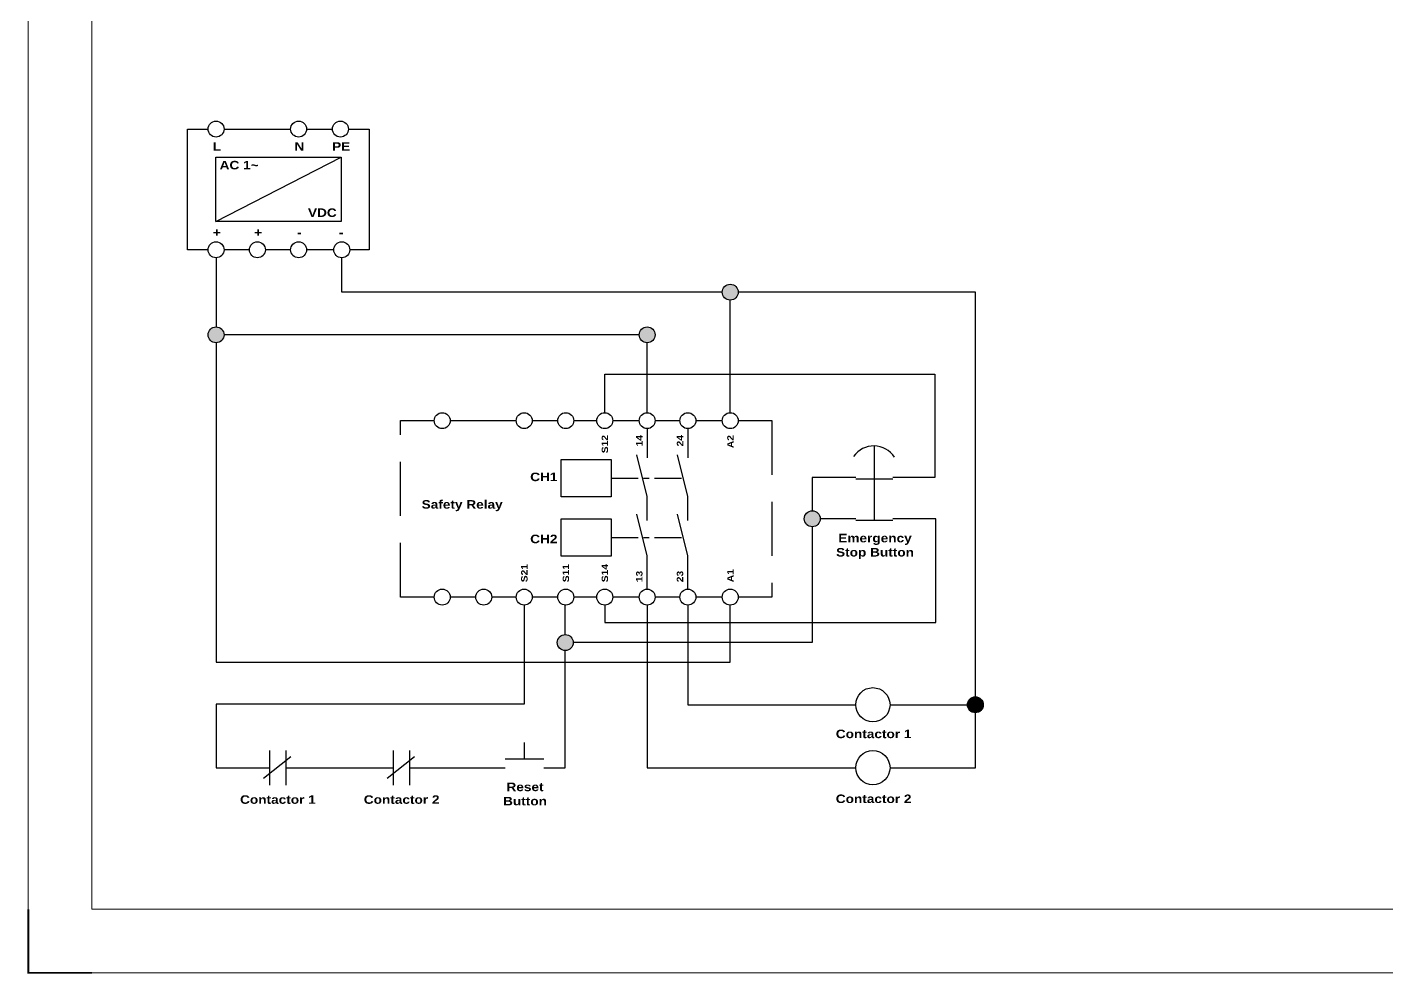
# Model space of a CAD drawing. Header units: centimetres. Extents: x -6233 to 67854, y 107 to 55669.
# Drawn here: x 110 to 3301, y 107 to 2329 of the extents above; entities that cross this region are included whole.
import ezdxf

# ---------------------------------------------------------------- set-up
doc = ezdxf.new("R2010")
doc.units = ezdxf.units.CM
doc.header["$LTSCALE"] = 25.4
doc.linetypes.add('CENTERX2', pattern=[4, 2.5, -0.5, 0.5, -0.5])
doc.linetypes.add('HIDDEN', pattern=[0.375, 0.25, -0.125])
doc.layers.add('Etiket-Line-L', color=7, linetype='Continuous')
doc.layers.add('EtIket-Line-S', color=2, linetype='Continuous')
doc.styles.add('Bold', font='ariblk.ttf', dxfattribs={"height": 25.4})

# ---------------------------------------------------------------- blocks, each defined once
blk = doc.blocks.new('x5 Out Line')
at = {"lineweight": 15}
blk.add_lwpolyline([(395.8, 9.65), (395.8, 277.06), (9.65, 277.06), (9.65, 9.65)], close=True, dxfattribs=at)
at = {"const_width": 0.3}
blk.add_lwpolyline([(0, 9.65), (0, 0), (9.65, 0)], dxfattribs=at)
at = {"layer": 'EtIket-Line-S', "lineweight": 9, "ltscale": 0.5}
blk.add_lwpolyline([(0, 0), (405.45, 0), (405.45, 286.71), (0, 286.71)], close=True, dxfattribs=at)

msp = doc.modelspace()

# ---------------------------------------------------------------- hatches: boundary and pattern name
at = {"ltscale": 25}
h = msp.add_hatch(color=256, dxfattribs=at)
h.dxf.hatch_style = 1
h.paths.add_polyline_path([(1778.7, 1707.2, 1), (1741.3, 1707.2, 1)])
h.paths.add_polyline_path([(1546.2, 1607.1, 1), (1583.7, 1607.1, 1)])
h.paths.add_polyline_path([(534.5, 1607.1, 1), (571.9, 1607.1, 1)])
h.paths.add_polyline_path([(1391.5, 884.7, 1), (1354.1, 884.7, 1)])
h.paths.add_polyline_path([(1971.2, 1175.4, 1), (1933.7, 1175.4, 1)])
at = {"ltscale": 50}
h = msp.add_hatch(color=256, dxfattribs=at)
h.dxf.hatch_style = 1
h.paths.add_polyline_path([(2316.5, 738.7, 1), (2353.9, 738.7, 1)])

# ---------------------------------------------------------------- linework, layer by layer
for p, q in [((552.4, 1872.9), (846.6, 2023.8)), ((553.2, 1787.9), (553.2, 1625.8)), ((848.2, 1707.2), (848.2, 1787.9)), ((1741.3, 1707.2), (848.2, 1707.2)), ((2335.2, 1707.2), (1778.7, 1707.2)), ((2335.2, 757.4), (2335.2, 1707.2)), ((1760, 1424.3), (1760, 1688.5)), ((1546.2, 1607.1), (571.9, 1607.1)), ((553.2, 1588.3), (553.2, 839.1)), ((1565, 1424.3), (1565, 1588.3)), ((1465.4, 1424.3), (1465.4, 1514.5)), ((1465.4, 1514.5), (2240.4, 1514.5)), ((2240.4, 1514.5), (2240.4, 1272.5)), ((1565, 1386.9), (1565, 1318.5)), ((1660.5, 1386.9), (1660.5, 1318.5)), ((2097.9, 1346.3), (2097.9, 1172)), ((1565, 1227.5), (1540.6, 1325.2)), ((1660.5, 1227.5), (1636.1, 1325.2)), ((1952.5, 1272.5), (1952.5, 1194.2)), ((2054.5, 1272.5), (1952.5, 1272.5)), ((2240.4, 1272.5), (2141.4, 1272.5)), ((1565, 1171.3), (1565, 1227.5)), ((1660.5, 1171.3), (1660.5, 1227.5)), ((1565, 1088.4), (1540.6, 1186.1)), ((1660.5, 1088.4), (1636.1, 1186.1)), ((1952.5, 1156.7), (1952.5, 884.7)), ((2054.5, 1175.4), (1971.2, 1175.4)), ((2242.3, 1175.4), (2141.4, 1175.4)), ((2242.3, 931.9), (2242.3, 1175.4)), ((1565, 1010.2), (1565, 1088.4)), ((1660.5, 1010.2), (1660.5, 1088.4)), ((1276.4, 972.7), (1276.4, 739.9)), ((1372.8, 903.4), (1372.8, 972.8)), ((1465.4, 972.7), (1465.4, 931.9)), ((1565, 972.7), (1565, 931.9)), ((1660.5, 972.7), (1660.5, 738.7)), ((1760, 839.1), (1760, 972.7)), ((1465.4, 931.9), (1565, 931.9)), ((1565, 931.9), (2242.3, 931.9)), ((1565, 931.9), (1565, 591)), ((1372.8, 591), (1372.8, 866)), ((1952.5, 884.7), (1391.5, 884.7)), ((553.2, 839.1), (1760, 839.1)), ((1276.4, 739.9), (553.2, 739.9)), ((553.2, 739.9), (553.2, 591)), ((1660.5, 738.7), (2054.5, 738.7)), ((2135, 738.7), (2316.5, 738.7)), ((2335.2, 591), (2335.2, 720)), ((1277.1, 611.5), (1277.1, 650)), ((728.4, 616.3), (664.7, 565.5)), ((678.8, 631.6), (678.8, 550.1)), ((716.8, 631.6), (716.8, 550.1)), ((1018.8, 616.3), (955.1, 565.5)), ((969.2, 631.6), (969.2, 550.1)), ((1007.1, 631.6), (1007.1, 550.1)), ((553.2, 591), (678.8, 591)), ((716.8, 591), (969.2, 591)), ((1007.1, 591), (1231.6, 591)), ((1322.6, 591), (1372.8, 591)), ((1565, 591), (2054.5, 591)), ((2135, 591), (2335.2, 591))]:
    msp.add_line(p, q, dxfattribs=at)
at = {"linetype": 'CENTERX2'}
for p, q in [((1480.4, 1270.7), (1649.7, 1270.7)), ((1480.4, 1131.5), (1649.7, 1131.5))]:
    msp.add_line(p, q, dxfattribs=at)
at = {"ltscale": 50}
for points in [[(534.5, 1806.7), (486.1, 1806.7), (486.1, 2090.1), (534.5, 2090.1)], [(571.9, 2090.1), (728.3, 2090.1)], [(765.7, 2090.1), (826.4, 2090.1)], [(863.8, 2090.1), (912.9, 2090.1), (912.9, 1806.7), (866.9, 1806.7)], [(631.5, 1806.7), (571.9, 1806.7)], [(728.3, 1806.7), (668.9, 1806.7)], [(829.4, 1806.7), (765.7, 1806.7)], [(2054.5, 1269), (2141.4, 1269)], [(2054.5, 1172), (2141.4, 1172)], [(1231.6, 611.5), (1322.6, 611.5)]]:
    msp.add_lwpolyline(points, dxfattribs=at)
for points in [[(552.4, 2023.8), (846.6, 2023.8), (846.6, 1872.9), (552.4, 1872.9)], [(1363.2, 1314.5), (1480.4, 1314.5), (1480.4, 1226.9), (1363.2, 1226.9)], [(1363.2, 1175.4), (1480.4, 1175.4), (1480.4, 1087.7), (1363.2, 1087.7)]]:
    msp.add_lwpolyline(points, close=True, dxfattribs=at)
at = {"linetype": 'HIDDEN', "ltscale": 20}
for points in [[(1065.3, 991.5), (985.9, 991.5), (985.9, 1405.6), (1065.3, 1405.6)], [(1295.1, 1405.6), (1355.2, 1405.6)], [(1392.7, 1405.6), (1446.7, 1405.6)], [(1484.1, 1405.6), (1546.2, 1405.6)], [(1583.7, 1405.6), (1641.7, 1405.6)], [(1679.2, 1405.6), (1741.3, 1405.6)], [(1778.7, 1405.6), (1857.9, 1405.6), (1857.9, 991.5), (1778.7, 991.5)], [(1162.7, 991.5), (1102.7, 991.5)], [(1257.7, 991.5), (1200.2, 991.5)], [(1355.2, 991.5), (1295.1, 991.5)], [(1446.7, 991.5), (1392.7, 991.5)], [(1546.2, 991.5), (1484.1, 991.5)], [(1641.7, 991.5), (1583.7, 991.5)], [(1741.3, 991.5), (1679.2, 991.5)]]:
    msp.add_lwpolyline(points, dxfattribs=at)
at = {"ltscale": 20}
msp.add_lwpolyline([(1102.7, 1405.6), (1257.7, 1405.6)], dxfattribs=at)
at = {"ltscale": 25}
for centre, radius in [((553.2, 2090.1), 18.7), ((747, 2090.1), 18.7), ((845.1, 2090.1), 18.7), ((553.2, 1806.7), 18.7), ((650.2, 1806.7), 18.7), ((747, 1806.7), 18.7), ((848.2, 1806.7), 18.7), ((1760, 1707.2), 18.7), ((553.2, 1607.1), 18.7), ((1565, 1607.1), 18.7), ((1084, 1405.6), 18.7), ((1276.4, 1405.6), 18.7), ((1373.9, 1405.6), 18.7), ((1465.4, 1405.6), 18.7), ((1565, 1405.6), 18.7), ((1660.5, 1405.6), 18.7), ((1760, 1405.6), 18.7), ((1952.5, 1175.4), 18.7), ((1084, 991.5), 18.7), ((1181.4, 991.5), 18.7), ((1276.4, 991.5), 18.7), ((1373.9, 991.5), 18.7), ((1465.4, 991.5), 18.7), ((1565, 991.5), 18.7), ((1660.5, 991.5), 18.7), ((1760, 991.5), 18.7), ((1372.8, 884.7), 18.7), ((2094.7, 738.7), 40.2), ((2335.2, 738.7), 18.7), ((2094.7, 591), 40.2)]:
    msp.add_circle(centre, radius, dxfattribs=at)
at = {"ltscale": 50}
msp.add_arc((2096.9, 1288.5), 57.8, 32.9231, 145.0685, dxfattribs=at)

# ---------------------------------------------------------------- block references
at = {"layer": 'Etiket-Line-L', "lineweight": 0, "xscale": 15.48351216233742, "yscale": 15.48351216233742, "zscale": 15.48351216233742}
msp.add_blockref('x5 Out Line', (112.3, 109.5), dxfattribs=at)

# ---------------------------------------------------------------- texts
at = {"ltscale": 50, "char_height": 20, "style": 'Bold'}
for s, insert, width, attachment_point in [('L', (555, 2049.1), 3.646, 5), ('N', (748.8, 2049.1), 3.646, 5), ('PE', (846.9, 2049.1), 3.646, 5), ('AC 1~', (561.6, 2015.4), 135.073, 1), ('VDC', (836.4, 1883.5), 3.646, 9), ('+', (555, 1847.3), 3.646, 5), ('+', (652, 1847.3), 3.646, 5), ('-', (748.8, 1847.3), 3.646, 5), ('-', (846.9, 1847.3), 3.646, 5), ('CH1', (1290.5, 1273.5), 191.858, 4), ('Safety Relay', (1035.7, 1206.1), 191.858, 4), ('CH2', (1290.5, 1127.8), 191.858, 4), ('Emergency Stop Button', (2099.7, 1110.3), 191.858, 5), ('Contactor 1', (2096.5, 670.2), 191.858, 5), ('Reset Button', (1278.3, 529.1), 112.388, 5), ('Contactor 1', (698.4, 516.1), 191.858, 5), ('Contactor 2', (988.8, 516.1), 191.858, 5), ('Contactor 2', (2096.5, 517.9), 191.858, 5)]:
    msp.add_mtext(s, dxfattribs=dict(at, insert=insert, width=width, attachment_point=attachment_point))
at = {"ltscale": 50, "char_height": 15, "rotation": 90, "style": 'Bold'}
for s, insert, width, attachment_point in [('S12', (1465.8, 1371.8), 40.53, 6), ('14', (1546.6, 1371.8), 40.53, 6), ('24', (1642.1, 1371.8), 40.53, 6), ('A2', (1760.3, 1371.8), 40.53, 6), ('S21', (1276.8, 1026.4), 191.858, 4), ('S11', (1374.3, 1026.4), 191.858, 4), ('S14', (1465.8, 1026.4), 191.858, 4), ('A1', (1760.3, 1026.4), 191.858, 4), ('13', (1546.6, 1026.4), 191.858, 4), ('23', (1642.1, 1026.4), 191.858, 4)]:
    msp.add_mtext(s, dxfattribs=dict(at, insert=insert, width=width, attachment_point=attachment_point))

doc.saveas('drawing.dxf')
